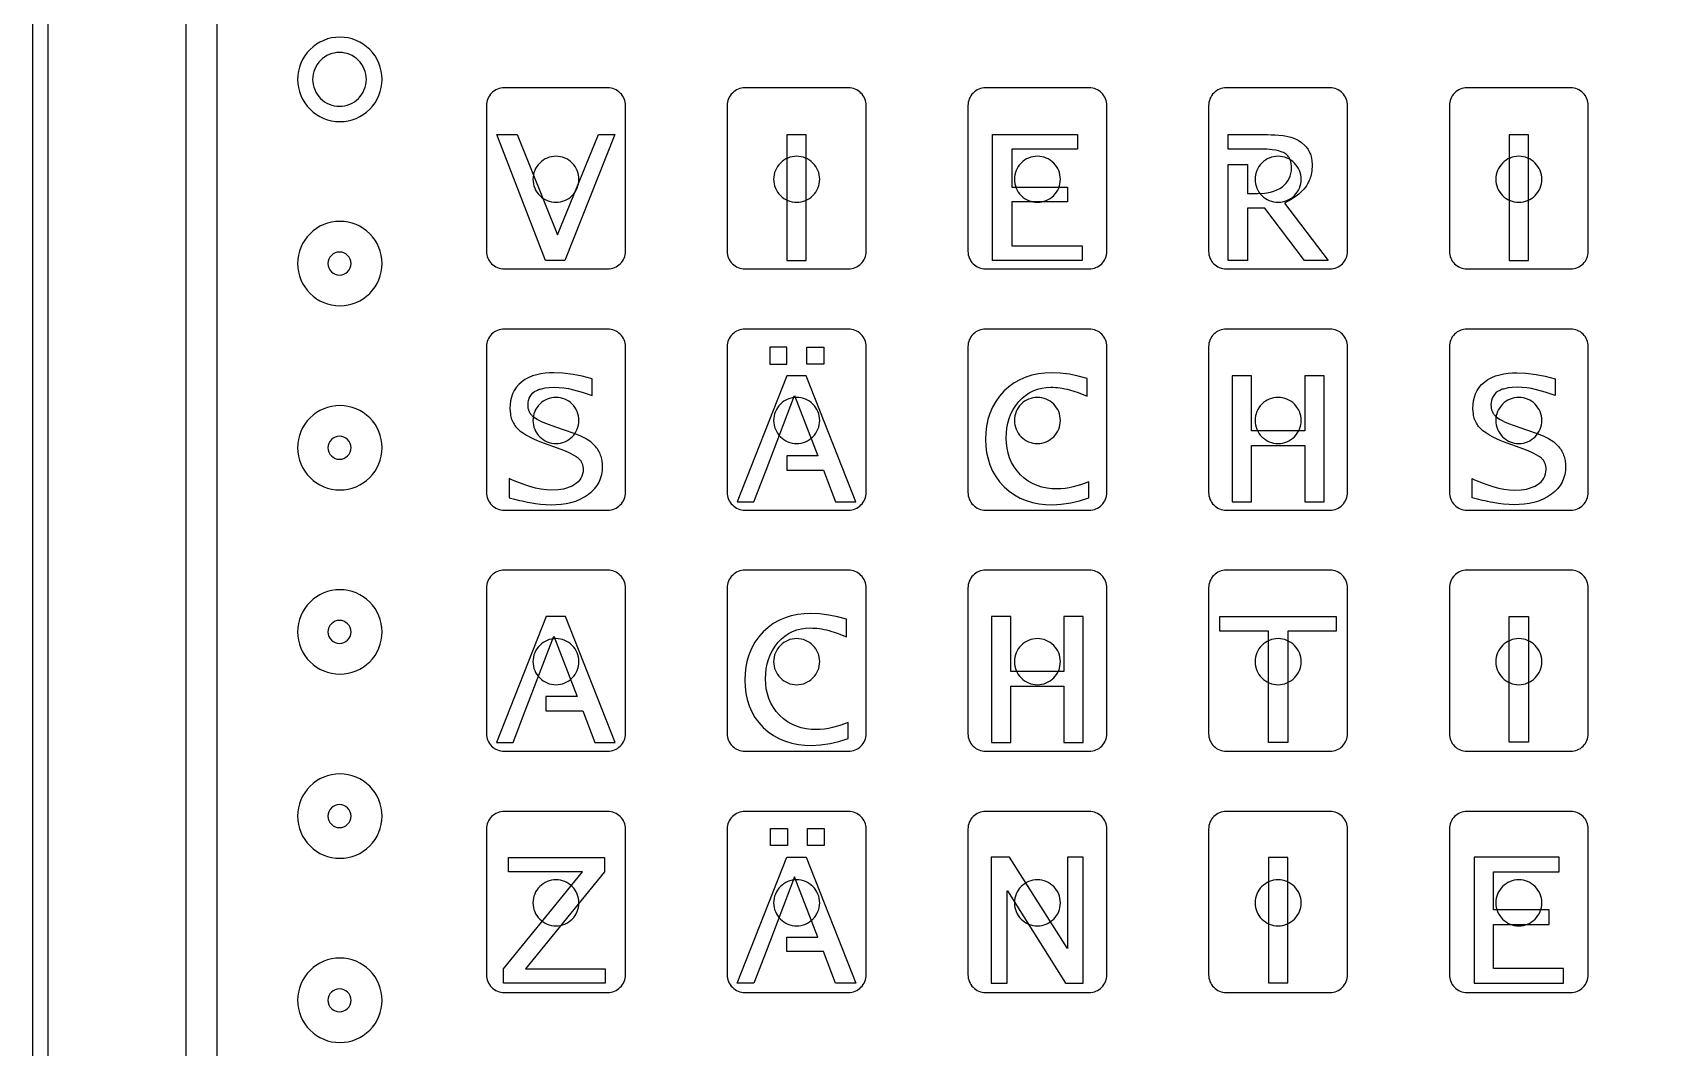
# Model space of a CAD drawing. Extents: x -337 to 6273, y 368 to 2065.
# Drawn here: x -323.6 to -112.2, y 566.9 to 699.2 of the extents above; entities that cross this region are included whole.
import ezdxf

# ---------------------------------------------------------------- set-up
doc = ezdxf.new("R2010")
doc.units = 0
doc.header["$LTSCALE"] = 100
doc.layers.add('EBENE_1', color=1, linetype='CONTINUOUS')

msp = doc.modelspace()

# ---------------------------------------------------------------- linework, layer by layer
at = {"layer": 'EBENE_1', "color": 7}
for points in [[(-323.616843, 468.053654), (126.383157, 468.053654), (126.383157, 918.053654), (-323.616843, 918.053654), (-323.616843, 468.053654)], [(-256.7708, 669.453654), (-263.136506, 685.853654), (-260.476539, 685.853654), (-255.236895, 672.815462), (-249.878814, 685.853654), (-247.733544, 685.853654), (-254.239857, 669.453654), (-256.7708, 669.453654)], [(-222.812308, 669.471836), (-222.812308, 685.835472), (-225.330469, 685.835472), (-225.330469, 669.471836), (-222.812308, 669.471836)], [(-198.542982, 669.453654), (-198.542982, 685.853654), (-187.460519, 685.853654), (-187.460519, 683.961838), (-196.024821, 683.961838), (-196.024821, 678.98943), (-188.764338, 678.98943), (-188.764338, 677.097613), (-196.024821, 677.097613), (-196.024821, 671.34547), (-186.872522, 671.34547), (-186.872522, 669.453654), (-198.542982, 669.453654)], [(-128.721399, 669.471836), (-128.721399, 685.835472), (-131.23956, 685.835472), (-131.23956, 669.471836), (-128.721399, 669.471836)], [(-227.53252, 655.95421), (-225.32114, 655.95421), (-225.32114, 658.16559), (-227.53252, 658.16559), (-227.53252, 655.95421)], [(-222.730727, 655.95421), (-222.730727, 658.16559), (-220.519348, 658.16559), (-220.519348, 655.95421), (-222.730727, 655.95421)], [(-216.344342, 638.026381), (-222.812308, 654.426381), (-225.330469, 654.426381), (-231.798434, 638.026381), (-229.6274, 638.026381), (-228.05315, 642.129577), (-224.320648, 651.857091), (-221.311957, 644.015091), (-225.352024, 644.015091), (-225.352024, 642.129577), (-220.558387, 642.129577), (-219.010101, 638.026381), (-216.344342, 638.026381)], [(-167.332736, 638.026381), (-164.814576, 638.026381), (-164.814576, 645.36356), (-157.873656, 645.36356), (-157.873656, 638.026381), (-155.355495, 638.026381), (-155.355495, 654.426381), (-157.873656, 654.426381), (-157.873656, 647.255376), (-164.814576, 647.255376), (-164.814576, 654.426381), (-167.332736, 654.426381), (-167.332736, 638.026381)], [(-247.707979, 606.662745), (-254.175945, 623.062745), (-256.694105, 623.062745), (-263.162071, 606.662745), (-260.991036, 606.662745), (-259.416786, 610.765941), (-255.684284, 620.493454), (-252.675594, 612.651455), (-256.71566, 612.651455), (-256.71566, 610.76594), (-251.922023, 610.765941), (-250.373738, 606.662745), (-247.707979, 606.662745)], [(-198.696373, 606.662745), (-196.178212, 606.662745), (-196.178212, 613.999923), (-189.237292, 613.999923), (-189.237292, 606.662745), (-186.719132, 606.662745), (-186.719132, 623.062745), (-189.237292, 623.062745), (-189.237292, 615.891739), (-196.178212, 615.891739), (-196.178212, 623.062745), (-198.696373, 623.062745), (-198.696373, 606.662745)], [(-162.609587, 606.662745), (-162.609587, 621.170929), (-168.91138, 621.170929), (-168.91138, 623.062745), (-153.776851, 623.062745), (-153.776851, 621.170929), (-160.091427, 621.170929), (-160.091427, 606.662745), (-162.609587, 606.662745)], [(-128.721399, 606.680927), (-131.23956, 606.680927), (-131.23956, 623.044563), (-128.721399, 623.044563), (-128.721399, 606.680927)], [(-227.467768, 593.219494), (-227.467768, 595.430874), (-225.256388, 595.430874), (-225.256388, 593.219494), (-227.467768, 593.219494)], [(-222.665975, 593.219494), (-222.665975, 595.430874), (-220.454595, 595.430874), (-220.454595, 593.219494), (-222.665975, 593.219494)], [(-255.435025, 591.680927), (-249.097747, 591.680927), (-249.097747, 589.789111), (-259.37491, 577.172743), (-248.995487, 577.172743), (-248.995487, 575.280927), (-262.238199, 575.280927), (-262.238199, 577.172743), (-251.948254, 589.789111), (-261.611855, 589.789111), (-261.611855, 591.680927), (-255.435025, 591.680927)], [(-216.344342, 575.299109), (-219.010101, 575.299109), (-220.558387, 579.402304), (-225.352024, 579.402304), (-225.352024, 581.287819), (-221.311957, 581.287819), (-224.320648, 589.129818), (-228.05315, 579.402304), (-229.6274, 575.299109), (-231.798434, 575.299109), (-225.330469, 591.699109), (-222.812308, 591.699109), (-216.344342, 575.299109)], [(-198.702764, 575.273543), (-196.644775, 575.273543), (-196.644775, 587.299717), (-196.606427, 587.299717), (-189.038763, 575.273543), (-186.71274, 575.273543), (-186.71274, 591.724674), (-188.770729, 591.724674), (-188.770729, 579.808749), (-188.796295, 579.808749), (-196.313028, 591.724674), (-198.702764, 591.724674), (-198.702764, 575.273543)], [(-160.085035, 575.31729), (-160.085035, 591.680927), (-162.603196, 591.680927), (-162.603196, 575.31729), (-160.085035, 575.31729)], [(-135.815709, 575.299109), (-124.145249, 575.299109), (-124.145249, 577.190925), (-133.297549, 577.190925), (-133.297549, 582.943068), (-126.037065, 582.943068), (-126.037065, 584.834884), (-133.297549, 584.834884), (-133.297549, 589.807292), (-124.733246, 589.807292), (-124.733246, 591.699109), (-135.815709, 591.699109), (-135.815709, 575.299109)]]:
    msp.add_lwpolyline(points, close=True, dxfattribs=at)
at = {"layer": 'EBENE_1', "color": 5}
msp.add_lwpolyline([(106.383157, 488.053654), (124.383157, 488.053654), (124.383157, 898.053654), (106.383157, 898.053654), (106.383157, 916.053654), (-303.616843, 916.053654), (-303.616843, 898.053654), (-321.616843, 898.053654), (-321.616843, 488.053654), (-303.616843, 488.053654), (-303.616843, 470.053654), (106.383157, 470.053654), (106.383157, 488.053654)], close=True, dxfattribs=at)
msp.add_lwpolyline([(-303.616843, 916.053654), (-303.616843, 470.053654)], dxfattribs=at)
at = {"layer": 'EBENE_1', "color": 2}
msp.add_lwpolyline([(102.383157, 894.053654), (-299.616843, 894.053654), (-299.616843, 492.053654), (102.383157, 492.053654), (102.383157, 894.053654)], close=True, dxfattribs=at)
at = {"layer": 'EBENE_1', "color": 1}
msp.add_lwpolyline([(-274.616521, 894.053807), (-299.616521, 869.053807), (-299.616521, 517.053502), (-274.616521, 492.053502), (77.382836, 492.053502), (102.382836, 517.053502), (102.382836, 869.053807), (77.382836, 894.053807), (-274.616521, 894.053807)], close=True, dxfattribs=at)
for points in [[(-283.566843, 698.553807, 0.199589), (-287.45593, 696.942894, 0.199589), (-289.066843, 693.053807, 0.199589), (-287.45593, 689.164719, 0.199589), (-283.566843, 687.553807, 0.199589), (-279.677755, 689.164719, 0.199589), (-278.066843, 693.053807, 0.199589), (-279.677755, 696.942894, 0.199589), (-283.566843, 698.553807)], [(-252.416843, 680.032511, 0.199589), (-253.295522, 682.153831, 0.199589), (-255.416843, 683.032511, 0.199589), (-257.538163, 682.153831, 0.199589), (-258.416843, 680.032511, 0.199589), (-257.538163, 677.911191, 0.199589), (-255.416843, 677.032511, 0.199589), (-253.295522, 677.911191, 0.199589), (-252.416843, 680.032511)], [(-221.056843, 680.032511, 0.199589), (-221.935522, 682.153831, 0.199589), (-224.056843, 683.032511, 0.199589), (-226.178163, 682.153831, 0.199589), (-227.056843, 680.032511, 0.199589), (-226.178163, 677.911191, 0.199589), (-224.056843, 677.032511, 0.199589), (-221.935522, 677.911191, 0.199589), (-221.056843, 680.032511)], [(-189.696843, 680.032511, 0.199589), (-190.575522, 682.153831, 0.199589), (-192.696843, 683.032511, 0.199589), (-194.818163, 682.153831, 0.199589), (-195.696843, 680.032511, 0.199589), (-194.818163, 677.911191, 0.199589), (-192.696843, 677.032511, 0.199589), (-190.575522, 677.911191, 0.199589), (-189.696843, 680.032511)], [(-158.336843, 680.032511, 0.199589), (-159.215522, 682.153831, 0.199589), (-161.336843, 683.032511, 0.199589), (-163.458163, 682.153831, 0.199589), (-164.336843, 680.032511, 0.199589), (-163.458163, 677.911191, 0.199589), (-161.336843, 677.032511, 0.199589), (-159.215522, 677.911191, 0.199589), (-158.336843, 680.032511)], [(-126.976843, 680.032511, 0.199589), (-127.855522, 682.153831, 0.199589), (-129.976843, 683.032511, 0.199589), (-132.098163, 682.153831, 0.199589), (-132.976843, 680.032511, 0.199589), (-132.098163, 677.911191, 0.199589), (-129.976843, 677.032511, 0.199589), (-127.855522, 677.911191, 0.199589), (-126.976843, 680.032511)], [(-283.566843, 674.553807, 0.199589), (-287.45593, 672.942894, 0.199589), (-289.066843, 669.053807, 0.199589), (-287.45593, 665.164719, 0.199589), (-283.566843, 663.553807, 0.199589), (-279.677755, 665.164719, 0.199589), (-278.066843, 669.053807, 0.199589), (-279.677755, 672.942894, 0.199589), (-283.566843, 674.553807)], [(-252.416843, 648.606511, 0.199589), (-253.295522, 650.727831, 0.199589), (-255.416843, 651.606511, 0.199589), (-257.538163, 650.727831, 0.199589), (-258.416843, 648.606511, 0.199589), (-257.538163, 646.485191, 0.199589), (-255.416843, 645.606511, 0.199589), (-253.295522, 646.485191, 0.199589), (-252.416843, 648.606511)], [(-221.056843, 648.606511, 0.199589), (-221.935522, 650.727831, 0.199589), (-224.056843, 651.606511, 0.199589), (-226.178163, 650.727831, 0.199589), (-227.056843, 648.606511, 0.199589), (-226.178163, 646.485191, 0.199589), (-224.056843, 645.606511, 0.199589), (-221.935522, 646.485191, 0.199589), (-221.056843, 648.606511)], [(-189.696843, 648.606511, 0.199589), (-190.575522, 650.727831, 0.199589), (-192.696843, 651.606511, 0.199589), (-194.818163, 650.727831, 0.199589), (-195.696843, 648.606511, 0.199589), (-194.818163, 646.485191, 0.199589), (-192.696843, 645.606511, 0.199589), (-190.575522, 646.485191, 0.199589), (-189.696843, 648.606511)], [(-158.336843, 648.606511, 0.199589), (-159.215522, 650.727831, 0.199589), (-161.336843, 651.606511, 0.199589), (-163.458163, 650.727831, 0.199589), (-164.336843, 648.606511, 0.199589), (-163.458163, 646.485191, 0.199589), (-161.336843, 645.606511, 0.199589), (-159.215522, 646.485191, 0.199589), (-158.336843, 648.606511)], [(-126.976843, 648.606511, 0.199589), (-127.855522, 650.727831, 0.199589), (-129.976843, 651.606511, 0.199589), (-132.098163, 650.727831, 0.199589), (-132.976843, 648.606511, 0.199589), (-132.098163, 646.485191, 0.199589), (-129.976843, 645.606511, 0.199589), (-127.855522, 646.485191, 0.199589), (-126.976843, 648.606511)], [(-283.566843, 650.553807, 0.199589), (-287.45593, 648.942894, 0.199589), (-289.066843, 645.053807, 0.199589), (-287.45593, 641.164719, 0.199589), (-283.566843, 639.553807, 0.199589), (-279.677755, 641.164719, 0.199589), (-278.066843, 645.053807, 0.199589), (-279.677755, 648.942894, 0.199589), (-283.566843, 650.553807)], [(-283.566843, 626.553807, 0.199589), (-287.45593, 624.942894, 0.199589), (-289.066843, 621.053807, 0.199589), (-287.45593, 617.164719, 0.199589), (-283.566843, 615.553807, 0.199589), (-279.677755, 617.164719, 0.199589), (-278.066843, 621.053807, 0.199589), (-279.677755, 624.942894, 0.199589), (-283.566843, 626.553807)], [(-252.416843, 617.180511, 0.199589), (-253.295522, 619.301831, 0.199589), (-255.416843, 620.180511, 0.199589), (-257.538163, 619.301831, 0.199589), (-258.416843, 617.180511, 0.199589), (-257.538163, 615.059191, 0.199589), (-255.416843, 614.180511, 0.199589), (-253.295522, 615.059191, 0.199589), (-252.416843, 617.180511)], [(-221.056843, 617.180511, 0.199589), (-221.935522, 619.301831, 0.199589), (-224.056843, 620.180511, 0.199589), (-226.178163, 619.301831, 0.199589), (-227.056843, 617.180511, 0.199589), (-226.178163, 615.059191, 0.199589), (-224.056843, 614.180511, 0.199589), (-221.935522, 615.059191, 0.199589), (-221.056843, 617.180511)], [(-189.696843, 617.180511, 0.199589), (-190.575522, 619.301831, 0.199589), (-192.696843, 620.180511, 0.199589), (-194.818163, 619.301831, 0.199589), (-195.696843, 617.180511, 0.199589), (-194.818163, 615.059191, 0.199589), (-192.696843, 614.180511, 0.199589), (-190.575522, 615.059191, 0.199589), (-189.696843, 617.180511)], [(-158.336843, 617.180511, 0.199589), (-159.215522, 619.301831, 0.199589), (-161.336843, 620.180511, 0.199589), (-163.458163, 619.301831, 0.199589), (-164.336843, 617.180511, 0.199589), (-163.458163, 615.059191, 0.199589), (-161.336843, 614.180511, 0.199589), (-159.215522, 615.059191, 0.199589), (-158.336843, 617.180511)], [(-126.976843, 617.180511, 0.199589), (-127.855522, 619.301831, 0.199589), (-129.976843, 620.180511, 0.199589), (-132.098163, 619.301831, 0.199589), (-132.976843, 617.180511, 0.199589), (-132.098163, 615.059191, 0.199589), (-129.976843, 614.180511, 0.199589), (-127.855522, 615.059191, 0.199589), (-126.976843, 617.180511)], [(-283.566843, 602.553807, 0.199589), (-287.45593, 600.942894, 0.199589), (-289.066843, 597.053807, 0.199589), (-287.45593, 593.164719, 0.199589), (-283.566843, 591.553807, 0.199589), (-279.677755, 593.164719, 0.199589), (-278.066843, 597.053807, 0.199589), (-279.677755, 600.942894, 0.199589), (-283.566843, 602.553807)], [(-252.416843, 585.754511, 0.199589), (-253.295522, 587.875831, 0.199589), (-255.416843, 588.754511, 0.199589), (-257.538163, 587.875831, 0.199589), (-258.416843, 585.754511, 0.199589), (-257.538163, 583.633191, 0.199589), (-255.416843, 582.754511, 0.199589), (-253.295522, 583.633191, 0.199589), (-252.416843, 585.754511)], [(-221.056843, 585.754511, 0.199589), (-221.935522, 587.875831, 0.199589), (-224.056843, 588.754511, 0.199589), (-226.178163, 587.875831, 0.199589), (-227.056843, 585.754511, 0.199589), (-226.178163, 583.633191, 0.199589), (-224.056843, 582.754511, 0.199589), (-221.935522, 583.633191, 0.199589), (-221.056843, 585.754511)], [(-189.696843, 585.754511, 0.199589), (-190.575522, 587.875831, 0.199589), (-192.696843, 588.754511, 0.199589), (-194.818163, 587.875831, 0.199589), (-195.696843, 585.754511, 0.199589), (-194.818163, 583.633191, 0.199589), (-192.696843, 582.754511, 0.199589), (-190.575522, 583.633191, 0.199589), (-189.696843, 585.754511)], [(-158.336843, 585.754511, 0.199589), (-159.215522, 587.875831, 0.199589), (-161.336843, 588.754511, 0.199589), (-163.458163, 587.875831, 0.199589), (-164.336843, 585.754511, 0.199589), (-163.458163, 583.633191, 0.199589), (-161.336843, 582.754511, 0.199589), (-159.215522, 583.633191, 0.199589), (-158.336843, 585.754511)], [(-126.976843, 585.754511, 0.199589), (-127.855522, 587.875831, 0.199589), (-129.976843, 588.754511, 0.199589), (-132.098163, 587.875831, 0.199589), (-132.976843, 585.754511, 0.199589), (-132.098163, 583.633191, 0.199589), (-129.976843, 582.754511, 0.199589), (-127.855522, 583.633191, 0.199589), (-126.976843, 585.754511)], [(-283.566843, 578.553807, 0.199589), (-287.45593, 576.942894, 0.199589), (-289.066843, 573.053807, 0.199589), (-287.45593, 569.164719, 0.199589), (-283.566843, 567.553807, 0.199589), (-279.677755, 569.164719, 0.199589), (-278.066843, 573.053807, 0.199589), (-279.677755, 576.942894, 0.199589), (-283.566843, 578.553807)]]:
    msp.add_lwpolyline(points, format="xyb", close=True, dxfattribs=at)
at = {"layer": 'EBENE_1', "color": 2}
for points in [[(-283.566843, 698.553654, 0.199589), (-287.45593, 696.942741, 0.199589), (-289.066843, 693.053654, 0.199589), (-287.45593, 689.164567, 0.199589), (-283.566843, 687.553654, 0.199589), (-279.677755, 689.164567, 0.199589), (-278.066843, 693.053654, 0.199589), (-279.677755, 696.942741, 0.199589), (-283.566843, 698.553654)], [(-248.666838, 691.949193), (-262.166851, 691.949193, 0.199586), (-263.793184, 691.275534, 0.199586), (-264.466843, 689.649202), (-264.466843, 670.649185, 0.199586), (-263.793184, 669.022852, 0.199586), (-262.166851, 668.349193), (-248.666834, 668.349193, 0.199586), (-247.040502, 669.022852, 0.199586), (-246.366843, 670.649185), (-246.366843, 689.649202, 0.199586), (-247.040502, 691.275534, 0.199586), (-248.666838, 691.949193)], [(-217.306838, 691.949193), (-230.806851, 691.949193, 0.199586), (-232.433184, 691.275534, 0.199586), (-233.106843, 689.649202), (-233.106843, 670.649185, 0.199586), (-232.433184, 669.022852, 0.199586), (-230.806851, 668.349193), (-217.306834, 668.349193, 0.199586), (-215.680502, 669.022852, 0.199586), (-215.006843, 670.649185), (-215.006843, 689.649202, 0.199586), (-215.680502, 691.275534, 0.199586), (-217.306838, 691.949193)], [(-185.946838, 691.949193), (-199.446851, 691.949193, 0.199586), (-201.073184, 691.275534, 0.199586), (-201.746843, 689.649202), (-201.746843, 670.649185, 0.199586), (-201.073184, 669.022852, 0.199586), (-199.446851, 668.349193), (-185.946834, 668.349193, 0.199586), (-184.320502, 669.022852, 0.199586), (-183.646843, 670.649185), (-183.646843, 689.649202, 0.199586), (-184.320502, 691.275534, 0.199586), (-185.946838, 691.949193)], [(-154.586838, 691.949193), (-168.086851, 691.949193, 0.199586), (-169.713184, 691.275534, 0.199586), (-170.386843, 689.649202), (-170.386843, 670.649185, 0.199586), (-169.713184, 669.022852, 0.199586), (-168.086851, 668.349193), (-154.586834, 668.349193, 0.199586), (-152.960502, 669.022852, 0.199586), (-152.286843, 670.649185), (-152.286843, 689.649202, 0.199586), (-152.960502, 691.275534, 0.199586), (-154.586838, 691.949193)], [(-123.226838, 691.949193), (-136.726851, 691.949193, 0.199586), (-138.353184, 691.275534, 0.199586), (-139.026843, 689.649202), (-139.026843, 670.649185, 0.199586), (-138.353184, 669.022852, 0.199586), (-136.726851, 668.349193), (-123.226834, 668.349193, 0.199586), (-121.600502, 669.022852, 0.199586), (-120.926843, 670.649185), (-120.926843, 689.649202, 0.199586), (-121.600502, 691.275534, 0.199586), (-123.226838, 691.949193)], [(-283.566843, 674.553654, 0.199589), (-287.45593, 672.942741, 0.199589), (-289.066843, 669.053654, 0.199589), (-287.45593, 665.164567, 0.199589), (-283.566843, 663.553654, 0.199589), (-279.677755, 665.164567, 0.199589), (-278.066843, 669.053654, 0.199589), (-279.677755, 672.942741, 0.199589), (-283.566843, 674.553654)], [(-248.666838, 660.523193), (-262.166851, 660.523193, 0.199586), (-263.793184, 659.849534, 0.199586), (-264.466843, 658.223202), (-264.466843, 639.223185, 0.199586), (-263.793184, 637.596852, 0.199586), (-262.166851, 636.923193), (-248.666834, 636.923193, 0.199586), (-247.040502, 637.596852, 0.199586), (-246.366843, 639.223185), (-246.366843, 658.223202, 0.199586), (-247.040502, 659.849534, 0.199586), (-248.666838, 660.523193)], [(-217.306838, 660.523193), (-230.806851, 660.523193, 0.199586), (-232.433184, 659.849534, 0.199586), (-233.106843, 658.223202), (-233.106843, 639.223185, 0.199586), (-232.433184, 637.596852, 0.199586), (-230.806851, 636.923193), (-217.306834, 636.923193, 0.199586), (-215.680502, 637.596852, 0.199586), (-215.006843, 639.223185), (-215.006843, 658.223202, 0.199586), (-215.680502, 659.849534, 0.199586), (-217.306838, 660.523193)], [(-185.946838, 660.523193), (-199.446851, 660.523193, 0.199586), (-201.073184, 659.849534, 0.199586), (-201.746843, 658.223202), (-201.746843, 639.223185, 0.199586), (-201.073184, 637.596852, 0.199586), (-199.446851, 636.923193), (-185.946834, 636.923193, 0.199586), (-184.320502, 637.596852, 0.199586), (-183.646843, 639.223185), (-183.646843, 658.223202, 0.199586), (-184.320502, 659.849534, 0.199586), (-185.946838, 660.523193)], [(-154.586838, 660.523193), (-168.086851, 660.523193, 0.199586), (-169.713184, 659.849534, 0.199586), (-170.386843, 658.223202), (-170.386843, 639.223185, 0.199586), (-169.713184, 637.596852, 0.199586), (-168.086851, 636.923193), (-154.586834, 636.923193, 0.199586), (-152.960502, 637.596852, 0.199586), (-152.286843, 639.223185), (-152.286843, 658.223202, 0.199586), (-152.960502, 659.849534, 0.199586), (-154.586838, 660.523193)], [(-123.226838, 660.523193), (-136.726851, 660.523193, 0.199586), (-138.353184, 659.849534, 0.199586), (-139.026843, 658.223202), (-139.026843, 639.223185, 0.199586), (-138.353184, 637.596852, 0.199586), (-136.726851, 636.923193), (-123.226834, 636.923193, 0.199586), (-121.600502, 637.596852, 0.199586), (-120.926843, 639.223185), (-120.926843, 658.223202, 0.199586), (-121.600502, 659.849534, 0.199586), (-123.226838, 660.523193)], [(-283.566843, 650.553654, 0.199589), (-287.45593, 648.942741, 0.199589), (-289.066843, 645.053654, 0.199589), (-287.45593, 641.164567, 0.199589), (-283.566843, 639.553654, 0.199589), (-279.677755, 641.164567, 0.199589), (-278.066843, 645.053654, 0.199589), (-279.677755, 648.942741, 0.199589), (-283.566843, 650.553654)], [(-248.666838, 629.097193), (-262.166851, 629.097193, 0.199586), (-263.793184, 628.423534, 0.199586), (-264.466843, 626.797202), (-264.466843, 607.797185, 0.199586), (-263.793184, 606.170852, 0.199586), (-262.166851, 605.497193), (-248.666834, 605.497193, 0.199586), (-247.040502, 606.170852, 0.199586), (-246.366843, 607.797185), (-246.366843, 626.797202, 0.199586), (-247.040502, 628.423534, 0.199586), (-248.666838, 629.097193)], [(-217.306838, 629.097193), (-230.806851, 629.097193, 0.199586), (-232.433184, 628.423534, 0.199586), (-233.106843, 626.797202), (-233.106843, 607.797185, 0.199586), (-232.433184, 606.170852, 0.199586), (-230.806851, 605.497193), (-217.306834, 605.497193, 0.199586), (-215.680502, 606.170852, 0.199586), (-215.006843, 607.797185), (-215.006843, 626.797202, 0.199586), (-215.680502, 628.423534, 0.199586), (-217.306838, 629.097193)], [(-185.946838, 629.097193), (-199.446851, 629.097193, 0.199586), (-201.073184, 628.423534, 0.199586), (-201.746843, 626.797202), (-201.746843, 607.797185, 0.199586), (-201.073184, 606.170852, 0.199586), (-199.446851, 605.497193), (-185.946834, 605.497193, 0.199586), (-184.320502, 606.170852, 0.199586), (-183.646843, 607.797185), (-183.646843, 626.797202, 0.199586), (-184.320502, 628.423534, 0.199586), (-185.946838, 629.097193)], [(-154.586838, 629.097193), (-168.086851, 629.097193, 0.199586), (-169.713184, 628.423534, 0.199586), (-170.386843, 626.797202), (-170.386843, 607.797185, 0.199586), (-169.713184, 606.170852, 0.199586), (-168.086851, 605.497193), (-154.586834, 605.497193, 0.199586), (-152.960502, 606.170852, 0.199586), (-152.286843, 607.797185), (-152.286843, 626.797202, 0.199586), (-152.960502, 628.423534, 0.199586), (-154.586838, 629.097193)], [(-123.226838, 629.097193), (-136.726851, 629.097193, 0.199586), (-138.353184, 628.423534, 0.199586), (-139.026843, 626.797202), (-139.026843, 607.797185, 0.199586), (-138.353184, 606.170852, 0.199586), (-136.726851, 605.497193), (-123.226834, 605.497193, 0.199586), (-121.600502, 606.170852, 0.199586), (-120.926843, 607.797185), (-120.926843, 626.797202, 0.199586), (-121.600502, 628.423534, 0.199586), (-123.226838, 629.097193)], [(-283.566843, 626.553654, 0.199589), (-287.45593, 624.942741, 0.199589), (-289.066843, 621.053654, 0.199589), (-287.45593, 617.164567, 0.199589), (-283.566843, 615.553654, 0.199589), (-279.677755, 617.164567, 0.199589), (-278.066843, 621.053654, 0.199589), (-279.677755, 624.942741, 0.199589), (-283.566843, 626.553654)], [(-283.566843, 602.553654, 0.199589), (-287.45593, 600.942741, 0.199589), (-289.066843, 597.053654, 0.199589), (-287.45593, 593.164567, 0.199589), (-283.566843, 591.553654, 0.199589), (-279.677755, 593.164567, 0.199589), (-278.066843, 597.053654, 0.199589), (-279.677755, 600.942741, 0.199589), (-283.566843, 602.553654)], [(-248.666838, 597.671193), (-262.166851, 597.671193, 0.199586), (-263.793184, 596.997534, 0.199586), (-264.466843, 595.371202), (-264.466843, 576.371185, 0.199586), (-263.793184, 574.744852, 0.199586), (-262.166851, 574.071193), (-248.666834, 574.071193, 0.199586), (-247.040502, 574.744852, 0.199586), (-246.366843, 576.371185), (-246.366843, 595.371202, 0.199586), (-247.040502, 596.997534, 0.199586), (-248.666838, 597.671193)], [(-217.306838, 597.671193), (-230.806851, 597.671193, 0.199586), (-232.433184, 596.997534, 0.199586), (-233.106843, 595.371202), (-233.106843, 576.371185, 0.199586), (-232.433184, 574.744852, 0.199586), (-230.806851, 574.071193), (-217.306834, 574.071193, 0.199586), (-215.680502, 574.744852, 0.199586), (-215.006843, 576.371185), (-215.006843, 595.371202, 0.199586), (-215.680502, 596.997534, 0.199586), (-217.306838, 597.671193)], [(-185.946838, 597.671193), (-199.446851, 597.671193, 0.199586), (-201.073184, 596.997534, 0.199586), (-201.746843, 595.371202), (-201.746843, 576.371185, 0.199586), (-201.073184, 574.744852, 0.199586), (-199.446851, 574.071193), (-185.946834, 574.071193, 0.199586), (-184.320502, 574.744852, 0.199586), (-183.646843, 576.371185), (-183.646843, 595.371202, 0.199586), (-184.320502, 596.997534, 0.199586), (-185.946838, 597.671193)], [(-154.586838, 597.671193), (-168.086851, 597.671193, 0.199586), (-169.713184, 596.997534, 0.199586), (-170.386843, 595.371202), (-170.386843, 576.371185, 0.199586), (-169.713184, 574.744852, 0.199586), (-168.086851, 574.071193), (-154.586834, 574.071193, 0.199586), (-152.960502, 574.744852, 0.199586), (-152.286843, 576.371185), (-152.286843, 595.371202, 0.199586), (-152.960502, 596.997534, 0.199586), (-154.586838, 597.671193)], [(-123.226838, 597.671193), (-136.726851, 597.671193, 0.199586), (-138.353184, 596.997534, 0.199586), (-139.026843, 595.371202), (-139.026843, 576.371185, 0.199586), (-138.353184, 574.744852, 0.199586), (-136.726851, 574.071193), (-123.226834, 574.071193, 0.199586), (-121.600502, 574.744852, 0.199586), (-120.926843, 576.371185), (-120.926843, 595.371202, 0.199586), (-121.600502, 596.997534, 0.199586), (-123.226838, 597.671193)], [(-283.566843, 578.553654, 0.199589), (-287.45593, 576.942741, 0.199589), (-289.066843, 573.053654, 0.199589), (-287.45593, 569.164567, 0.199589), (-283.566843, 567.553654, 0.199589), (-279.677755, 569.164567, 0.199589), (-278.066843, 573.053654, 0.199589), (-279.677755, 576.942741, 0.199589), (-283.566843, 578.553654)]]:
    msp.add_lwpolyline(points, format="xyb", close=True, dxfattribs=at)
at = {"layer": 'EBENE_1', "color": 7}
for points in [[(-283.617256, 696.553319, 0.199589), (-286.092129, 695.528193, 0.199589), (-287.117256, 693.053319, 0.199589), (-286.092129, 690.578445, 0.199589), (-283.617256, 689.553319, 0.199589), (-281.142382, 690.578445, 0.199589), (-280.117256, 693.053319, 0.199589), (-281.142382, 695.528193, 0.199589), (-283.617256, 696.553319)], [(-163.057316, 676.279531), (-165.332608, 676.279531), (-165.332608, 669.453654), (-167.856081, 669.453654), (-167.856081, 681.97504), (-165.332608, 681.97504), (-165.332608, 678.171347), (-164.003224, 678.171347), (-163.077144, 678.222985), (-162.315919, 678.3601), (-161.891741, 678.485931), (-161.512647, 678.636794), (-161.126389, 678.837652), (-160.782023, 679.068122), (-160.503547, 679.302059), (-160.270333, 679.545862), (-160.057401, 679.829464), (-159.886262, 680.130383), (-159.755793, 680.448044), (-159.661938, 680.792758), (-159.611179, 681.124796), (-159.593247, 681.489415), (-159.603924, 681.789298), (-159.633266, 682.050713), (-159.694335, 682.343816), (-159.776661, 682.593125), (-159.905202, 682.855669, 0.041184), (-160.060307, 683.075958, 0.043664), (-160.255537, 683.272102, 0.042429), (-160.488025, 683.436555, 0.042304), (-160.804152, 683.587818), (-161.272861, 683.733523), (-161.639411, 683.810299), (-162.102189, 683.877492), (-162.82436, 683.937769), (-163.78592, 683.961838), (-165.332608, 683.961838), (-167.850768, 683.961838), (-167.850768, 685.853654), (-163.261836, 685.853654), (-162.72762, 685.849289), (-162.25423, 685.837186), (-161.712523, 685.811765), (-161.250005, 685.777859), (-160.69504, 685.717744), (-160.253014, 685.649074), (-159.674932, 685.516577), (-159.286466, 685.3807), (-158.745833, 685.120285), (-158.302408, 684.83634), (-157.861996, 684.455096, -0.042775), (-157.515512, 684.037085, -0.043941), (-157.243006, 683.559801, -0.041965), (-157.047289, 683.01873), (-156.945787, 682.500302), (-156.908913, 681.903849), (-156.958677, 681.098286), (-157.094513, 680.407359, -0.043727), (-157.362545, 679.678183, -0.04638), (-157.734386, 679.046951), (-157.992074, 678.724283), (-158.314874, 678.388771), (-158.624182, 678.113488), (-158.99075, 677.827367), (-159.650936, 677.387226), (-160.494216, 676.918658), (-154.83215, 669.453654), (-157.880387, 669.453654), (-163.057316, 676.279531)], [(-283.617256, 670.553319, 0.199589), (-284.677916, 670.113979, 0.199589), (-285.117256, 669.053319, 0.199589), (-284.677916, 667.992659, 0.199589), (-283.617256, 667.553319, 0.199589), (-282.556595, 667.992659, 0.199589), (-282.117256, 669.053319, 0.199589), (-282.556595, 670.113979, 0.199589), (-283.617256, 670.553319)], [(-250.711876, 654.042905), (-252.010837, 654.373471), (-253.174323, 654.601709), (-254.511414, 654.771121), (-255.684284, 654.82264), (-256.27159, 654.807785), (-256.803522, 654.765984), (-257.385777, 654.683821), (-257.905823, 654.572101), (-258.466065, 654.402037), (-258.960267, 654.198727), (-259.465628, 653.923638), (-259.908914, 653.608299), (-260.274889, 653.274694), (-260.58348, 652.915943), (-260.848419, 652.515445), (-261.064112, 652.07747), (-261.218789, 651.636415), (-261.331241, 651.148038), (-261.389977, 650.689927), (-261.410863, 650.182578), (-261.350582, 649.41243, 0.045584), (-261.188373, 648.770011, 0.055167), (-260.87553, 648.120146, 0.055874), (-260.432998, 647.562157), (-260.104116, 647.267301), (-259.650221, 646.937984), (-259.260786, 646.69807), (-258.780941, 646.437835), (-258.360543, 646.233029), (-257.871038, 646.01513), (-257.431794, 645.834525), (-256.936973, 645.644776), (-255.249678, 645.031214), (-254.443666, 644.722183), (-253.845273, 644.468681), (-253.462994, 644.290058), (-253.166091, 644.137436), (-252.774086, 643.904874), (-252.533388, 643.727394, -0.057849), (-252.236108, 643.414324, -0.060677), (-252.030534, 643.057569, -0.053921), (-251.917177, 642.682922, -0.046553), (-251.875087, 642.231837), (-251.893119, 641.924766), (-251.944281, 641.644688), (-252.0362, 641.361382), (-252.16526, 641.096867), (-252.325359, 640.858466), (-252.526907, 640.629261), (-252.736002, 640.44087), (-252.987168, 640.256935), (-253.310803, 640.066909), (-253.676166, 639.900126), (-254.026918, 639.777484), (-254.419874, 639.674864), (-255.118776, 639.563724), (-255.9655, 639.521939), (-256.630974, 639.553686), (-257.405964, 639.659689), (-258.06782, 639.798469), (-258.816526, 640.000159), (-259.467426, 640.208562), (-260.187413, 640.470171), (-260.516497, 640.599516), (-260.860413, 640.740731), (-261.1864, 640.879975), (-261.525906, 641.030278), (-261.525906, 638.537683), (-260.82129, 638.354007), (-260.173977, 638.197768), (-259.825598, 638.119173), (-259.493653, 638.048185), (-259.142907, 637.977614), (-258.810359, 637.915239), (-258.077112, 637.795111), (-257.43095, 637.712243), (-256.67945, 637.648947), (-256.042196, 637.630122), (-255.36997, 637.64738), (-254.755778, 637.696217), (-254.090447, 637.790499), (-253.488512, 637.919208), (-252.848316, 638.110411), (-252.27324, 638.339998), (-251.689551, 638.643146), (-251.165656, 638.991463), (-250.742602, 639.342599), (-250.388596, 639.706313), (-250.06165, 640.132305), (-249.799471, 640.581393), (-249.596894, 641.060204), (-249.451502, 641.577204), (-249.372134, 642.078696), (-249.344144, 642.628096, 0.042351), (-249.41031, 643.407853, 0.046953), (-249.593988, 644.089695, 0.050395), (-249.916093, 644.743631, 0.048368), (-250.378689, 645.345813), (-250.889745, 645.812624), (-251.551824, 646.258693), (-252.164612, 646.573233), (-252.910473, 646.8719), (-254.444378, 647.395984), (-256.054978, 647.958416), (-256.757502, 648.219485), (-257.288597, 648.44625), (-257.61614, 648.605267), (-257.878122, 648.748255), (-258.198755, 648.953158), (-258.419748, 649.128018, -0.055266), (-258.707536, 649.447591, -0.057912), (-258.906871, 649.806478, -0.052241), (-259.01797, 650.183008, -0.045664), (-259.058875, 650.629967), (-259.04235, 650.93868), (-258.99668, 651.20924), (-258.907384, 651.497008), (-258.784102, 651.750424, -0.040795), (-258.619082, 651.985125), (-258.412111, 652.197165), (-258.192271, 652.364475), (-257.925733, 652.517587, -0.042851), (-257.449259, 652.704954), (-256.810407, 652.849216), (-256.286954, 652.90839), (-255.645937, 652.930824), (-255.039656, 652.910472), (-254.382215, 652.845884), (-253.781897, 652.752239), (-253.134945, 652.617954), (-252.001506, 652.308636), (-250.711876, 651.857091), (-250.711876, 654.042905)], [(-185.977744, 638.537683), (-185.977744, 640.608455), (-187.07182, 640.225061), (-188.016191, 639.963168), (-188.565031, 639.845686), (-189.066852, 639.764068), (-189.626526, 639.706113), (-190.13207, 639.688112), (-190.813739, 639.714635), (-191.4413, 639.79015), (-192.100638, 639.930426), (-192.710089, 640.124316), (-193.315321, 640.389153), (-193.881705, 640.714238), (-194.403805, 641.094102), (-194.899958, 641.54158), (-195.347353, 642.037632), (-195.727161, 642.559618), (-196.05224, 643.125931), (-196.317083, 643.731079), (-196.511015, 644.340537), (-196.65133, 644.999881), (-196.726887, 645.627605), (-196.753426, 646.309468), (-196.730554, 646.976725), (-196.665367, 647.592422), (-196.54367, 648.243352), (-196.375923, 648.844293), (-196.142281, 649.453051), (-195.857247, 650.019226), (-195.513237, 650.557631), (-195.11087, 651.064573), (-194.685791, 651.502214), (-194.246965, 651.87076), (-193.750623, 652.202633), (-193.229454, 652.470285), (-192.684972, 652.674789), (-192.101908, 652.821736), (-191.536866, 652.902518), (-190.924588, 652.930824, -0.033509), (-189.769306, 652.853312, -0.030009), (-188.500888, 652.604122), (-187.402893, 652.263269), (-186.195047, 651.767613), (-186.195047, 654.081253), (-187.388999, 654.399374), (-188.496021, 654.620685), (-189.71773, 654.774206), (-190.847892, 654.82264), (-191.73753, 654.788757), (-192.55365, 654.692518), (-193.415568, 654.512276), (-194.208019, 654.263613), (-195.000043, 653.920312), (-195.73625, 653.499662), (-196.417426, 653.003541), (-197.060207, 652.419522), (-197.639849, 651.767573), (-198.132935, 651.075082), (-198.548183, 650.331209), (-198.887536, 649.529544), (-199.132261, 648.730768), (-199.309778, 647.861376), (-199.404433, 647.039313), (-199.43776, 646.143295), (-199.404213, 645.258958), (-199.309017, 644.448824), (-199.130215, 643.591762), (-198.883689, 642.805314), (-198.542203, 642.017944), (-198.123973, 641.287775), (-197.629493, 640.611934), (-197.047425, 639.975719), (-196.393336, 639.400256), (-195.69428, 638.910002), (-194.948396, 638.501534), (-194.140234, 638.16704), (-193.340465, 637.928134), (-192.466802, 637.754563), (-191.64412, 637.662561), (-190.745632, 637.630122), (-189.581251, 637.689697), (-188.324693, 637.878501), (-187.196713, 638.148479), (-185.977744, 638.537683)], [(-125.25733, 654.042905), (-125.25733, 651.857091), (-126.54696, 652.308636), (-127.680399, 652.617954), (-128.327351, 652.752239), (-128.927669, 652.845884), (-129.585111, 652.910472), (-130.191391, 652.930824), (-130.832408, 652.90839), (-131.355862, 652.849216), (-131.994714, 652.704954, 0.042851), (-132.471188, 652.517587), (-132.737725, 652.364475), (-132.957566, 652.197165), (-133.164537, 651.985125, 0.040795), (-133.329557, 651.750424), (-133.452839, 651.497008), (-133.542135, 651.20924), (-133.587804, 650.93868), (-133.60433, 650.629967, 0.045664), (-133.563424, 650.183008, 0.052241), (-133.452326, 649.806478, 0.057912), (-133.252991, 649.447591, 0.055266), (-132.965203, 649.128018), (-132.744209, 648.953158), (-132.423577, 648.748255), (-132.161594, 648.605267), (-131.834051, 648.44625), (-131.302957, 648.219485), (-130.600433, 647.958416), (-128.989832, 647.395984), (-127.455928, 646.8719), (-126.710066, 646.573233), (-126.097278, 646.258693), (-125.435199, 645.812624), (-124.924144, 645.345813, -0.048368), (-124.461548, 644.743631, -0.050395), (-124.139443, 644.089695, -0.046953), (-123.955764, 643.407853, -0.042351), (-123.889599, 642.6281), (-123.917589, 642.078696), (-123.996956, 641.577204), (-124.142349, 641.060204), (-124.344926, 640.581393), (-124.607105, 640.132305), (-124.93405, 639.706313), (-125.288057, 639.342599), (-125.711111, 638.991463), (-126.235006, 638.643146), (-126.818695, 638.339998), (-127.393771, 638.110411), (-128.033967, 637.919208), (-128.635901, 637.790499), (-129.301233, 637.696217), (-129.915425, 637.64738), (-130.58765, 637.630122), (-131.224905, 637.648947), (-131.976405, 637.712243), (-132.622566, 637.795111), (-133.355814, 637.915239), (-133.688362, 637.977614), (-134.039107, 638.048185), (-134.371053, 638.119173), (-134.719431, 638.197768), (-135.366744, 638.354007), (-136.07136, 638.537683), (-136.07136, 641.030278), (-135.731854, 640.879975), (-135.405868, 640.740731), (-135.061952, 640.599516), (-134.732867, 640.470171), (-134.012881, 640.208562), (-133.36198, 640.000159), (-132.613274, 639.798469), (-131.951419, 639.659689), (-131.176429, 639.553686), (-130.510955, 639.521939), (-129.664231, 639.563724), (-128.965328, 639.674864), (-128.572372, 639.777484), (-128.221621, 639.900126), (-127.856257, 640.066909), (-127.532623, 640.256935), (-127.281457, 640.44087), (-127.072362, 640.629261), (-126.870814, 640.858466), (-126.710715, 641.096867), (-126.581655, 641.361382), (-126.489736, 641.644688), (-126.438573, 641.924766), (-126.420542, 642.231837, 0.046553), (-126.462631, 642.682922, 0.053921), (-126.575989, 643.057569, 0.060677), (-126.781562, 643.414324, 0.057849), (-127.078843, 643.727394), (-127.319541, 643.904874), (-127.711545, 644.137436), (-128.008448, 644.290058), (-128.390728, 644.468681), (-128.989121, 644.722183), (-129.795133, 645.031214), (-131.482428, 645.644776), (-131.977248, 645.834525), (-132.416492, 646.01513), (-132.905998, 646.233029), (-133.326396, 646.437835), (-133.80624, 646.69807), (-134.195676, 646.937984), (-134.649571, 647.267301), (-134.978453, 647.562157, -0.055874), (-135.420984, 648.120146, -0.055167), (-135.733827, 648.770011, -0.045584), (-135.896037, 649.41243), (-135.956317, 650.182578), (-135.935432, 650.689927), (-135.876695, 651.148038), (-135.764244, 651.636415), (-135.609567, 652.07747), (-135.393874, 652.515445), (-135.128935, 652.915943), (-134.820343, 653.274694), (-134.454369, 653.608299), (-134.011083, 653.923638), (-133.505721, 654.198727), (-133.011519, 654.402037), (-132.451278, 654.572101), (-131.931231, 654.683821), (-131.348977, 654.765984), (-130.817045, 654.807785), (-130.229739, 654.82264), (-129.056868, 654.771121), (-127.719778, 654.601709), (-126.556291, 654.373471), (-125.25733, 654.042905)], [(-283.617256, 646.553319, 0.199589), (-284.677916, 646.113979, 0.199589), (-285.117256, 645.053319, 0.199589), (-284.677916, 643.992659, 0.199589), (-283.617256, 643.553319, 0.199589), (-282.556595, 643.992659, 0.199589), (-282.117256, 645.053319, 0.199589), (-282.556595, 646.113979, 0.199589), (-283.617256, 646.553319)], [(-283.617256, 622.553319, 0.199589), (-284.677916, 622.113979, 0.199589), (-285.117256, 621.053319, 0.199589), (-284.677916, 619.992659, 0.199589), (-283.617256, 619.553319, 0.199589), (-282.556595, 619.992659, 0.199589), (-282.117256, 621.053319, 0.199589), (-282.556595, 622.113979, 0.199589), (-283.617256, 622.553319)], [(-217.341381, 607.174047), (-217.341381, 609.244818), (-218.435456, 608.861425), (-219.379827, 608.599531), (-219.928668, 608.482049), (-220.430489, 608.400432), (-220.990162, 608.342477), (-221.495706, 608.324475), (-222.177376, 608.350999), (-222.804936, 608.426513), (-223.464274, 608.56679), (-224.073725, 608.76068), (-224.678957, 609.025517), (-225.245341, 609.350601), (-225.767441, 609.730466), (-226.263594, 610.177944), (-226.71099, 610.673995), (-227.090797, 611.195982), (-227.415877, 611.762294), (-227.680719, 612.367443), (-227.874652, 612.9769), (-228.014966, 613.636245), (-228.090524, 614.263969), (-228.117063, 614.945831), (-228.09419, 615.613088), (-228.029003, 616.228785), (-227.907306, 616.879716), (-227.739559, 617.480657), (-227.505918, 618.089414), (-227.220883, 618.65559), (-226.876873, 619.193994), (-226.474506, 619.700937), (-226.049427, 620.138578), (-225.610601, 620.507124), (-225.11426, 620.838996), (-224.593091, 621.106649), (-224.048608, 621.311153), (-223.465544, 621.4581), (-222.900502, 621.538882), (-222.288224, 621.567188, -0.033509), (-221.132943, 621.489675, -0.030009), (-219.864524, 621.240485), (-218.766529, 620.899633), (-217.558684, 620.403976), (-217.558684, 622.717616), (-218.752635, 623.035737), (-219.859657, 623.257048), (-221.081366, 623.410569), (-222.211529, 623.459004), (-223.101166, 623.42512), (-223.917286, 623.328882), (-224.779205, 623.148639), (-225.571656, 622.899976), (-226.363679, 622.556675), (-227.099886, 622.136026), (-227.781062, 621.639905), (-228.423844, 621.055886), (-229.003485, 620.403937), (-229.496571, 619.711445), (-229.911819, 618.967572), (-230.251173, 618.165908), (-230.495897, 617.367132), (-230.673415, 616.497739), (-230.76807, 615.675676), (-230.801396, 614.779658), (-230.767849, 613.895322), (-230.672653, 613.085187), (-230.493851, 612.228126), (-230.247326, 611.441678), (-229.90584, 610.654308), (-229.48761, 609.924139), (-228.99313, 609.248298), (-228.411061, 608.612082), (-227.756972, 608.036619), (-227.057917, 607.546366), (-226.312033, 607.137898), (-225.50387, 606.803404), (-224.704101, 606.564498), (-223.830438, 606.390927), (-223.007757, 606.298924), (-222.109268, 606.266486), (-220.944887, 606.32606), (-219.688329, 606.514865), (-218.560349, 606.784843), (-217.341381, 607.174047)], [(-283.617256, 598.553319, 0.199589), (-284.677916, 598.113979, 0.199589), (-285.117256, 597.053319, 0.199589), (-284.677916, 595.992659, 0.199589), (-283.617256, 595.553319, 0.199589), (-282.556595, 595.992659, 0.199589), (-282.117256, 597.053319, 0.199589), (-282.556595, 598.113979, 0.199589), (-283.617256, 598.553319)], [(-283.617256, 574.553319, 0.199589), (-284.677916, 574.113979, 0.199589), (-285.117256, 573.053319, 0.199589), (-284.677916, 571.992659, 0.199589), (-283.617256, 571.553319, 0.199589), (-282.556595, 571.992659, 0.199589), (-282.117256, 573.053319, 0.199589), (-282.556595, 574.113979, 0.199589), (-283.617256, 574.553319)]]:
    msp.add_lwpolyline(points, format="xyb", close=True, dxfattribs=at)

doc.saveas('drawing.dxf')
